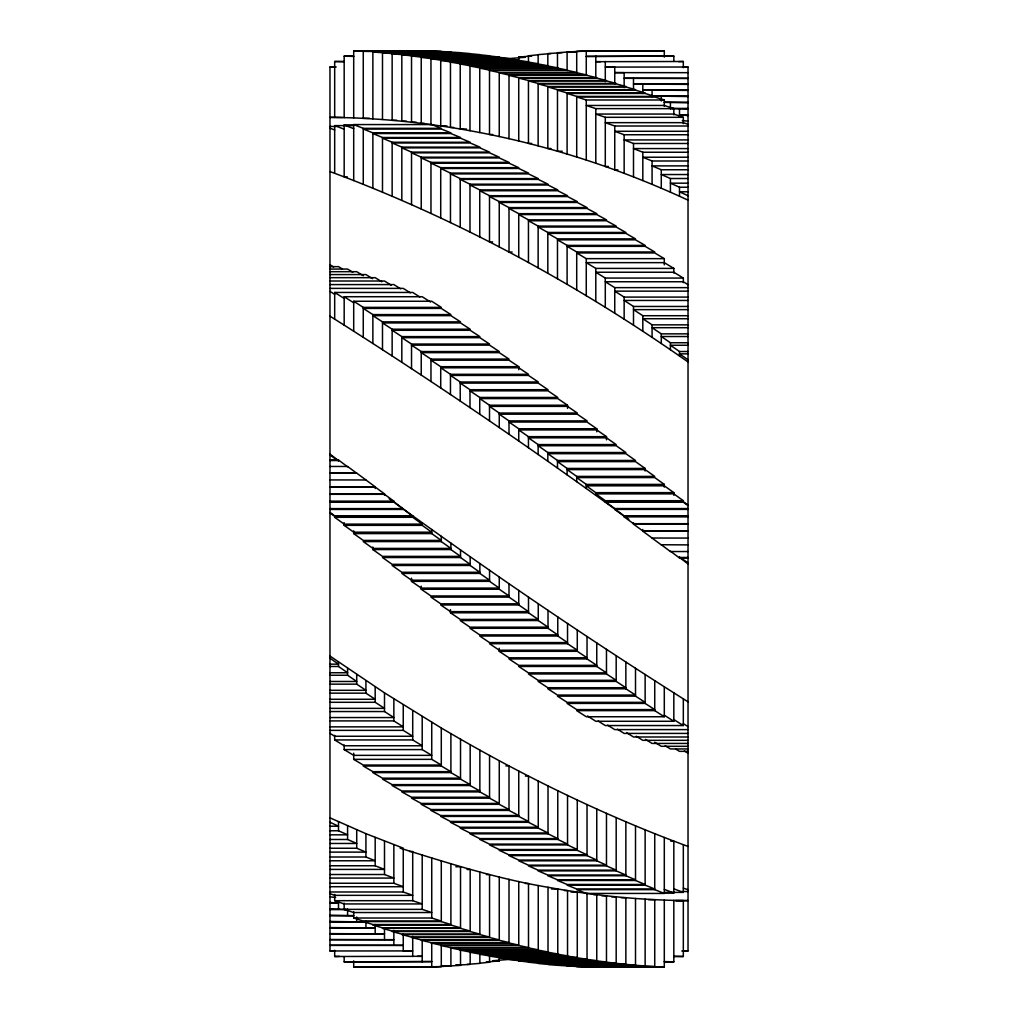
<?xml version="1.0" encoding="UTF-8"?>
<svg xmlns="http://www.w3.org/2000/svg" width="1018" height="1018" viewBox="0 0 1018 1018"><rect width="100%" height="100%" fill="white"/><g stroke="black" fill="none" stroke-linecap="round" stroke-linejoin="round"><path stroke-width="1.5" d="M509 58.56L499.265 57.313L421.236 57.313L430.97 58.56L509 58.56L524.97 57.313M509 959.44L518.735 960.687L596.764 960.687L587.03 959.44L509 959.44L493.03 960.687M518.747 60.393L440.718 60.393L450.465 61.869L528.495 61.869L518.747 60.393L518.735 57.11L531.574 55.977M499.253 957.607L577.282 957.607L567.535 956.131L489.505 956.131L499.253 957.607L499.265 960.89L486.426 962.023M528.444 62.289L528.444 55.799L538.14 54.781M479.86 963.219L489.556 962.201L489.556 955.711M664.296 57.135L664.296 50.9L586.266 50.9L557.482 52.694L557.482 68.702M460.518 949.298L460.518 965.306L431.734 967.1L353.704 967.1L353.704 960.865M664.296 50.9L576.71 51.32L576.71 73.194M353.704 967.1L441.29 966.68L441.29 944.806M673.827 56.13L586.266 56.423L673.827 56.13L673.827 60.864M344.173 961.87L431.734 961.577L344.173 961.87L344.173 957.136M683.32 67.722L683.32 61.5L595.797 61.691L600.48 61.691M678.573 61.602L683.32 61.5M334.68 950.278L334.68 956.5L339.427 956.398M334.68 956.5L422.203 956.309L417.52 956.309M683.32 67.086L688.028 67.048M329.972 950.952L334.68 950.914M688.028 200.164C583.352 151.453 469.171 122.478 353.704 117.91L353.704 50.9L431.734 50.9L460.518 52.694L382.488 52.809L392.146 53.585L470.176 53.738L479.86 54.628M441.29 51.396L353.704 50.9M372.868 118.864L372.868 51.931L450.898 51.931L363.261 51.396L363.261 118.33L369.509 118.33M567.102 51.931L576.468 51.931L567.102 52.033L567.102 70.687M562.165 52.694L547.824 53.585L547.824 66.412M550.942 53.585L538.14 54.628L538.14 64.274M392.146 53.738L401.817 54.628L479.86 54.781L489.556 55.799L411.526 55.799L401.817 54.781M528.444 55.799L531.574 55.799M353.704 117.91L344.173 117.617L344.173 56.13L353.539 56.13M421.236 57.11L499.265 57.11L489.556 55.977L411.526 55.977L421.236 57.11L421.236 123.318L424.353 123.318M518.735 57.11L524.97 57.11M440.718 60.138L518.747 60.138L509 58.777L430.97 58.777L440.718 60.138L440.718 125.927L446.953 125.927M344.173 117.617L334.68 117.439L334.68 61.5L344.046 61.5M460.225 63.727L538.255 63.727L528.495 62.136L450.465 62.136L460.225 63.727L460.225 129.006L466.46 129.006M469.985 65.725L548.015 65.725L538.255 64.007L460.225 64.007L469.985 65.725L469.985 130.724M336.207 67.023L329.972 67.023L329.972 950.977L412.71 950.914L403.255 950.977L403.255 933.671M479.745 67.85L557.775 67.85L548.015 66.03L469.985 66.03L479.745 67.85L479.745 132.544M489.505 70.115L567.535 70.115L557.775 68.168L479.745 68.168L489.505 70.115L489.505 134.491L492.623 134.491M499.253 72.507L577.282 72.507L567.535 70.458L489.505 70.458L499.253 72.507L499.253 136.539M688.028 72.672L614.745 72.622L624.149 72.672L624.149 87.675M509 75.039L587.03 75.039L577.282 72.876L499.253 72.876L509 75.039L509 138.715M518.735 77.712L596.764 77.712L587.03 75.421L509 75.421L518.735 77.712L518.735 140.993M688.028 78.284L624.149 78.284L688.028 78.462M528.444 80.498L606.474 80.498L596.764 78.106L518.735 78.106L528.444 80.498L528.444 143.385L531.574 143.385M538.14 83.425L616.183 83.425L606.474 80.918L528.444 80.918L538.14 83.425L538.14 145.892M688.028 84.074L633.501 84.074L688.028 84.379M547.824 86.479L625.854 86.479L616.183 83.87L538.14 83.87L547.824 86.479L547.824 148.501L550.942 148.501M557.482 89.66L635.512 89.66L625.854 86.937L547.824 86.937L557.482 89.66L557.482 151.237L562.165 151.237M688.028 89.991L642.816 89.991L688.028 90.411M567.102 92.969L645.132 92.969L635.512 90.144L557.482 90.144L567.102 92.969L567.102 154.062M688.028 96.023L652.08 96.023L688.028 96.557M576.71 96.417L654.739 96.417L645.132 93.465L567.102 93.465L576.71 96.417L576.71 157.014M664.296 99.98L654.739 96.926L576.71 96.926L586.266 99.98L664.296 99.98L664.296 106.305M664.423 102.156L688.028 102.156M664.321 102.373L688.028 102.818M670.417 108.404L688.028 108.404M673.827 108.633L664.296 105.465L586.266 105.465L595.797 108.633L673.827 108.633L673.827 114.869M671.931 108.532L688.028 109.18M688.028 114.741L679.502 114.741L688.028 115.594M683.32 117.312L673.827 114.054L595.797 114.054L605.29 117.312L683.32 117.312L683.32 123.649M342.481 117.439L329.972 117.375L334.68 117.439M396.829 120.289L392.146 120.289L392.146 53.585M406.5 121.18L401.817 121.18L401.817 54.628M416.209 122.198L411.526 122.198L411.526 55.799M353.704 124.565L431.734 124.565L441.29 128.344L363.261 128.344L353.704 124.565L353.704 180.555C472.021 227.014 584.039 288.972 688.028 361.95M353.704 180.555L344.173 176.877L344.173 124.985L353.539 124.985M347.291 176.877L344.173 176.877L334.68 173.314L334.68 125.608L353.399 125.608M688.028 124.323L683.32 122.656L605.29 122.656L614.745 126.016L688.028 126.016M329.972 126.461L336.207 126.461M453.583 127.415L450.465 127.415L450.465 61.869M688.028 131.284L614.745 131.284L624.149 134.745L688.028 134.745M372.868 132.874L450.898 132.874L441.29 128.993L363.261 128.993L372.868 132.874L372.868 188.203M382.488 137.506L460.518 137.506L450.898 133.536L372.868 133.536L382.488 137.506L382.488 192.173M688.028 139.924L624.149 139.924L633.501 143.487L688.028 143.487M392.146 142.266L470.176 142.266L460.518 138.206L382.488 138.206L392.146 142.266L392.146 196.232M401.817 147.126L479.86 147.126L470.176 142.965L392.146 142.965L401.817 147.126L401.817 200.393M688.028 148.577L633.501 148.577L642.816 152.242L688.028 152.242M411.526 152.115L489.556 152.115L479.86 147.852L401.817 147.852L411.526 152.115L411.526 204.643M421.236 157.192L499.265 157.192L489.556 152.84L411.526 152.84L421.236 157.192L421.236 208.995M688.028 157.23L642.816 157.23L652.08 160.997L688.028 160.997M430.97 162.384L509 162.384L499.265 157.943L421.236 157.943L430.97 162.384L430.97 213.436M688.028 165.883L652.08 165.883L661.28 169.751L688.028 169.751M608.408 166.481L605.29 166.481L605.29 117.312M440.718 167.677L518.747 167.677L509 163.16L430.97 163.16L440.718 167.677L440.718 217.967M617.862 169.841L614.745 169.841L614.745 126.016M450.465 173.085L528.495 173.085L518.747 168.466L440.718 168.466L450.465 173.085L450.465 222.586M688.028 174.536L661.28 174.536L670.417 178.506L688.028 178.506M460.225 178.595L538.255 178.595L528.495 173.887L450.465 173.887L460.225 178.595L460.225 227.294M688.028 183.176L670.417 183.176L679.502 187.236L688.028 187.236M469.985 184.194L548.015 184.194L538.255 179.397L460.225 179.397L469.985 184.194L469.985 232.079M479.745 189.895L557.775 189.895L548.015 185.022L469.985 185.022L479.745 189.895L479.745 236.952M688.028 191.791L679.502 191.791L688.028 195.723M489.505 195.698L567.535 195.698L557.775 190.735L479.745 190.735L489.505 195.698L489.505 241.915L492.623 241.915M499.253 201.589L577.282 201.589L567.535 196.55L489.505 196.55L499.253 201.589L499.253 246.954M509 207.583L587.03 207.583L577.282 202.467L499.253 202.467L509 207.583L509 252.07L512.118 252.07M518.735 213.665L596.764 213.665L587.03 208.474L509 208.474L518.735 213.665L518.735 257.261M528.444 219.837L606.474 219.837L596.764 214.569L518.735 214.569L528.444 219.837L528.444 262.542M538.14 226.098L616.183 226.098L606.474 220.753L528.444 220.753L538.14 226.098L538.14 267.887M547.824 232.448L625.854 232.448L616.183 227.027L538.14 227.027L547.824 232.448L547.824 273.308M557.482 238.874L635.512 238.874L625.854 233.376L547.824 233.376L557.482 238.874L557.482 278.805M567.102 245.389L645.132 245.389L635.512 239.828L557.482 239.828L567.102 245.389L567.102 284.378M576.71 251.98L654.739 251.98L645.132 246.343L567.102 246.343L576.71 251.98L576.71 290.003M664.296 258.648L654.739 252.948L576.71 252.948L586.266 258.648L664.296 258.648L664.296 264.82M329.972 266.652L338.498 266.652L342.392 269.007M673.827 268.408L664.296 262.644L586.266 262.644L595.797 268.408L673.827 268.408L673.827 273.129M329.972 269.057L347.583 269.057L352.801 272.239M329.972 271.691L356.72 271.691L363.299 275.725M329.972 274.567L365.92 274.567L372.537 278.639M329.972 277.672L375.184 277.672L381.826 281.782M683.32 278.067L673.827 272.239L595.797 272.239L605.29 278.067L683.32 278.067L683.32 282.686M329.972 281.006L384.499 281.006L391.179 285.167M329.972 284.582L393.851 284.582L400.57 288.794M688.028 284.671L683.32 281.744L605.29 281.744L614.745 287.636L688.028 287.636M329.972 288.387L403.255 288.387L410.343 292.853M688.028 291.148L614.745 291.148L624.149 297.091L688.028 297.091M622.978 514.981C529.004 446.647 432.904 381.203 334.68 319.13L334.68 292.446L412.71 292.446L419.823 296.951M344.173 325.136L344.173 296.722L422.203 296.722L430.538 302.028M688.028 300.45L624.149 300.45L633.501 306.456L688.028 306.456M353.704 301.252L431.734 301.252L441.29 307.372L363.261 307.372L353.704 301.252L353.704 331.206M688.028 309.637L633.501 309.637L642.816 315.707L688.028 315.707M372.868 314.587L450.898 314.587L441.29 308.416L363.261 308.416L372.868 314.587L372.868 343.486M688.028 318.723L642.816 318.723L652.08 324.844L688.028 324.844M382.488 321.866L460.518 321.866L450.898 315.656L372.868 315.656L382.488 321.866L382.488 349.708M688.028 327.694L652.08 327.694L661.28 333.853L688.028 333.853M392.146 329.208L470.176 329.208L460.518 322.935L382.488 322.935L392.146 329.208L392.146 355.982M401.817 336.602L479.86 336.602L470.176 330.29L392.146 330.29L401.817 336.602L401.817 362.293M688.028 336.525L661.28 336.525L670.417 342.748L688.028 342.748M411.526 344.046L489.556 344.046L479.86 337.683L401.817 337.683L411.526 344.046L411.526 368.656M688.028 345.255L670.417 345.255L679.502 351.515L688.028 351.515M421.236 351.541L499.265 351.541L489.556 345.14L411.526 345.14L421.236 351.541L421.236 375.057M688.028 353.844L679.502 353.844L688.028 359.812M430.97 359.087L509 359.087L499.265 352.648L421.236 352.648L430.97 359.087L430.97 381.495M518.747 366.684L509 360.194L430.97 360.194L440.718 366.684L518.747 366.684L518.747 369.725M450.465 374.306L528.495 374.306L518.747 367.791L440.718 367.791L450.465 374.306L450.465 394.5M460.225 381.992L538.255 381.992L528.495 375.426L450.465 375.426L460.225 381.992L460.225 401.054M469.985 389.703L548.015 389.703L538.255 383.112L460.225 383.112L469.985 389.703L469.985 407.645M479.745 397.453L557.775 397.453L548.015 390.836L469.985 390.836L479.745 397.453L479.745 414.262M567.535 405.228L557.775 398.585L479.745 398.585L489.505 405.228L567.535 405.228L567.535 408.371M499.253 413.041L577.282 413.041L567.535 406.373L489.505 406.373L499.253 413.041L499.253 427.573M509 420.892L587.03 420.892L577.282 414.186L499.253 414.186L509 420.892L509 434.279M596.764 428.756L587.03 422.037L509 422.037L518.735 428.756L596.764 428.756L596.764 431.823M606.474 436.658L596.764 429.914L518.735 429.914L528.444 436.658L606.474 436.658L606.474 439.827M538.14 444.573L616.183 444.573L606.474 437.816L528.444 437.816L538.14 444.573L538.14 454.499M547.824 452.514L625.854 452.514L616.183 445.731L538.14 445.731L547.824 452.514L547.824 461.269M329.972 460.009L338.498 460.009L347.583 466.791M557.482 460.467L635.512 460.467L625.854 453.672L547.824 453.672L557.482 460.467L557.482 468.064M329.972 460.543L338.498 460.543L329.972 454.13M329.972 466.46L347.583 466.46L356.72 473.255L329.972 473.255M645.132 468.433L635.512 461.625L557.482 461.625L567.102 468.433L645.132 468.433L645.132 471.003M329.972 473.115L356.72 473.115L365.92 479.923M576.71 476.411L654.739 476.411L645.132 469.603L567.102 469.603L576.71 476.411L576.71 481.679M329.972 479.923L365.92 479.974L375.184 486.795L375.184 488.5M664.296 484.403L654.739 477.582L576.71 477.582L586.266 484.403L664.296 484.403L664.296 487.138M329.972 486.795L375.184 486.795M329.972 487.037L375.184 487.037L384.499 493.87L384.499 495.333M673.827 492.648L664.296 485.815L586.266 485.815L595.797 492.648L673.827 492.648L673.827 495.333M329.972 493.87L384.499 493.87M329.972 494.303L384.499 494.303L393.851 501.136L393.851 502.167L329.972 502.167M683.32 500.703L673.827 493.87L595.797 493.87L605.29 500.703L683.32 500.703L683.32 502.167L688.028 505.564M329.972 501.136L393.851 501.136M329.972 501.772L393.851 501.772L412.71 516.279L334.68 516.279L329.972 512.868M683.32 502.167L605.29 502.167L605.29 500.703M329.972 508.606L403.255 508.606M688.028 505.132L683.32 501.721L605.29 501.721L614.745 508.555L688.028 508.555M329.972 509.445L403.255 509.445M614.745 508.555L614.745 509.394L688.028 509.394M329.972 512.436L334.68 515.833L412.71 515.833C502.561 580.604 594.308 642.778 688.028 701.822M688.028 515.833L624.149 515.833L624.149 516.864L633.501 523.697L688.028 523.697M688.028 516.228L624.149 516.228L614.745 509.394M624.149 516.864L688.028 516.864M334.68 517.297L412.71 517.297L422.203 524.13L344.173 524.13L334.68 517.297L334.68 515.833M633.501 522.667L633.501 524.13L688.028 524.13M344.173 525.352L422.203 525.352L431.734 532.185L353.704 532.185L344.173 525.352L344.173 522.667M688.028 530.963L642.816 530.963L633.501 524.13M642.816 529.5L642.816 531.205L688.028 531.205M353.704 533.597L431.734 533.597L441.29 540.418L363.261 540.418L353.704 533.597L353.704 530.862M688.028 538.077L652.08 538.026L642.816 531.205M441.29 541.589L363.261 541.589L372.868 548.397L450.898 548.397L441.29 541.589L441.29 536.321M688.028 544.885L661.28 544.745L670.417 551.54L688.028 551.54M372.868 549.567L450.898 549.567L460.518 556.375L382.488 556.375L372.868 549.567L372.868 546.997M460.518 557.533L382.488 557.533L392.146 564.328L470.176 564.328L460.518 557.533L460.518 549.936M688.028 557.457L679.502 557.457L688.028 563.87M670.417 551.209L679.502 557.991L688.028 557.991M470.176 565.486L392.146 565.486L401.817 572.269L479.86 572.269L470.176 565.486L470.176 556.731M479.86 573.427L401.817 573.427L411.526 580.184L489.556 580.184L479.86 573.427L479.86 563.501M411.526 581.342L489.556 581.342L499.265 588.086L421.236 588.086L411.526 581.342L411.526 578.173M421.236 589.244L499.265 589.244L509 595.963L430.97 595.963L421.236 589.244L421.236 586.177M509 597.108L430.97 597.108L440.718 603.814L518.747 603.814L509 597.108L509 583.721M518.747 604.959L440.718 604.959L450.465 611.627L528.495 611.627L518.747 604.959L518.747 590.427M450.465 612.772L528.495 612.772L538.255 619.415L460.225 619.415L450.465 612.772L450.465 609.629M538.255 620.547L460.225 620.547L469.985 627.164L548.015 627.164L538.255 620.547L538.255 603.738M548.015 628.297L469.985 628.297L479.745 634.888L557.775 634.888L548.015 628.297L548.015 610.355M557.775 636.008L479.745 636.008L489.505 642.574L567.535 642.574L557.775 636.008L557.775 616.946M567.535 643.694L489.505 643.694L499.253 650.209L577.282 650.209L567.535 643.694L567.535 623.5M499.253 651.316L577.282 651.316L587.03 657.806L509 657.806L499.253 651.316L499.253 648.275M587.03 658.913L509 658.913L518.735 665.352L596.764 665.352L587.03 658.913L587.03 636.505M329.972 664.156L338.498 664.156L329.972 658.188M329.972 666.485L338.498 666.485L347.583 672.745L329.972 672.745M596.764 666.459L518.735 666.459L528.444 672.86L606.474 672.86L596.764 666.459L596.764 642.943M606.474 673.954L528.444 673.954L538.14 680.317L616.183 680.317L606.474 673.954L606.474 649.344M329.972 675.252L347.583 675.252L356.72 681.475L329.972 681.475M616.183 681.398L538.14 681.398L547.824 687.71L625.854 687.71L616.183 681.398L616.183 655.707M329.972 684.147L356.72 684.147L365.92 690.306L329.972 690.306M625.854 688.792L547.824 688.792L557.482 695.065L635.512 695.065L625.854 688.792L625.854 662.018M329.972 693.156L365.92 693.156L375.184 699.277L329.972 699.277M635.512 696.134L557.482 696.134L567.102 702.344L645.132 702.344L635.512 696.134L635.512 668.292M329.972 702.293L375.184 702.293L384.499 708.363L329.972 708.363M645.132 703.413L567.102 703.413L576.71 709.584L654.739 709.584L645.132 703.413L645.132 674.514M664.296 716.748L654.739 710.628L576.71 710.628L586.266 716.748L664.296 716.748L664.296 686.794M329.972 711.544L384.499 711.544L393.851 717.55L329.972 717.55M329.972 720.909L393.851 720.909L403.255 726.852L329.972 726.852M673.827 692.864L673.827 721.278L595.797 721.278L587.462 715.972M683.32 698.87L683.32 725.554L605.29 725.554L598.177 721.049M688.028 729.613L614.745 729.613L607.657 725.147M329.972 730.364L403.255 730.364L412.71 736.256L334.68 736.256L329.972 733.329M688.028 733.418L624.149 733.418L617.43 729.206M688.028 736.994L633.501 736.994L626.821 732.833M334.68 739.933L412.71 739.933L422.203 745.761L344.173 745.761L334.68 739.933L334.68 735.314M688.028 740.328L642.816 740.328L636.174 736.218M688.028 743.433L652.08 743.433L645.463 739.361M688.028 746.309L661.28 746.309L654.701 742.275M688.028 748.943L670.417 748.943L665.199 745.761M344.173 749.592L422.203 749.592L431.734 755.356L353.704 755.356L344.173 749.592L344.173 744.871M688.028 751.348L679.502 751.348L675.608 748.994M353.704 759.352L431.734 759.352L441.29 765.052L363.261 765.052L353.704 759.352L353.704 753.18M441.29 766.02L363.261 766.02L372.868 771.657L450.898 771.657L441.29 766.02L441.29 727.997L384.499 692.864L329.972 656.05M505.882 765.93L509 765.93C566.873 796.547 626.554 823.829 688.028 846.416M450.898 772.611L372.868 772.611L382.488 778.172L460.518 778.172L450.898 772.611L450.898 733.622L441.29 727.997M525.377 776.085L528.495 776.085L528.495 822.302L538.255 827.265L460.225 827.265L450.465 822.302L528.495 822.302M460.518 779.126L382.488 779.126L392.146 784.624L470.176 784.624L460.518 779.126L460.518 739.195L450.898 733.622M470.176 785.552L392.146 785.552L401.817 790.973L479.86 790.973L470.176 785.552L470.176 744.692L460.518 739.195M479.86 791.902L401.817 791.902L411.526 797.247L489.556 797.247L479.86 791.902L479.86 750.113L470.176 744.692M489.556 798.163L411.526 798.163L421.236 803.431L499.265 803.431L489.556 798.163L489.556 755.458L479.86 750.113M499.265 804.335L421.236 804.335L430.97 809.526L509 809.526L499.265 804.335L499.265 760.739L489.556 755.458M509 810.417L430.97 810.417L440.718 815.533L518.747 815.533L509 810.417L509 765.93L499.265 760.739M518.747 816.411L440.718 816.411L450.465 821.45L528.495 821.45L518.747 816.411L518.747 771.046M329.972 826.209L338.498 826.209L329.972 822.277M538.255 828.105L460.225 828.105L469.985 832.979L548.015 832.979L538.255 828.105L538.255 781.048M329.972 830.764L338.498 830.764L347.583 834.824L329.972 834.824M548.015 833.806L469.985 833.806L479.745 838.603L557.775 838.603L548.015 833.806L548.015 785.921M329.972 839.494L347.583 839.494L356.72 843.464L329.972 843.464M557.775 839.405L479.745 839.405L489.505 844.113L567.535 844.113L557.775 839.405L557.775 790.706M670.709 841.122L673.827 841.122L673.827 893.015L664.461 893.015M567.535 844.915L489.505 844.915L499.253 849.534L577.282 849.534L567.535 844.915L567.535 795.414M400.138 848.159C448.556 863.213 497.624 878.878 548.015 887.276C594.207 895.624 641.086 900.306 688.028 900.599L675.558 900.625L683.32 900.561L683.32 956.5L673.954 956.5M329.972 848.249L356.72 848.249L365.92 852.117L329.972 852.117M577.282 850.323L499.253 850.323L509 854.84L587.03 854.84L577.282 850.323L577.282 800.033M409.592 851.519L412.71 851.519L412.71 900.688L422.203 903.946L344.173 903.946L334.68 900.688L334.68 894.351M587.03 855.616L509 855.616L518.735 860.057L596.764 860.057L587.03 855.616L587.03 804.564M329.972 857.003L365.92 857.003L375.184 860.77L329.972 860.77M596.764 860.808L518.735 860.808L528.444 865.16L606.474 865.16L596.764 860.808L596.764 809.005M329.972 865.758L375.184 865.758L384.499 869.423L329.972 869.423M606.474 865.885L528.444 865.885L538.14 870.148L616.183 870.148L606.474 865.885L606.474 813.357M455.835 866.763L460.518 866.763L460.518 928.34L470.176 931.063L392.146 931.063L382.488 928.34L460.518 928.34M467.058 869.499L470.176 869.499L470.176 931.521L479.86 934.13L401.817 934.13L392.146 931.521L470.176 931.521M616.183 870.874L538.14 870.874L547.824 875.035L625.854 875.035L616.183 870.874L616.183 817.607M329.972 874.513L384.499 874.513L393.851 878.076L329.972 878.076M486.426 874.615L489.556 874.615L489.556 937.502L499.265 939.894L421.236 939.894L411.526 937.502L489.556 937.502M625.854 875.735L547.824 875.735L557.482 879.794L635.512 879.794L625.854 875.735L625.854 821.768M635.512 880.494L557.482 880.494L567.102 884.464L645.132 884.464L635.512 880.494L635.512 825.827M329.972 883.255L393.851 883.255L403.255 886.716L329.972 886.716M525.377 883.509L528.495 883.509L528.495 947.885L538.255 949.832L460.225 949.832L450.465 947.885L528.495 947.885M645.132 885.126L567.102 885.126L576.71 889.007L654.739 889.007L645.132 885.126L645.132 829.797M551.54 888.994L557.775 888.994L557.775 954.273L567.535 955.864L489.505 955.864L479.745 954.273L557.775 954.273M664.296 893.435L654.739 889.656L576.71 889.656L586.266 893.435L664.296 893.435L664.296 837.445M564.417 890.585L567.535 890.585L567.535 956.131M681.793 891.539L688.028 891.539M329.972 891.984L403.255 891.984L412.71 895.344L334.68 895.344L329.972 893.677M571.047 892.073L577.282 892.073L577.282 957.862L587.03 959.223L509 959.223L499.253 957.862L577.282 957.862M664.601 892.392L683.32 892.392L683.32 844.685M593.647 894.682L596.764 894.682L596.764 960.89L606.474 962.023L528.444 962.023L518.735 960.89L596.764 960.89M601.791 895.802L606.474 895.802L606.474 962.201L616.183 963.219L538.14 963.219L528.444 962.201L606.474 962.201M611.5 896.82L616.183 896.82L616.183 963.372L625.854 964.262L547.824 964.415L557.482 965.191L635.512 965.191L625.854 964.415L625.854 897.711L621.171 897.711M648.491 899.67L654.739 899.67L654.739 966.68L664.296 967.1L664.296 900.09M334.68 900.688L412.71 900.688M329.972 903.259L338.498 903.259L329.972 902.406M329.972 908.82L346.069 909.468M344.173 909.367L422.203 909.367L431.734 912.535L353.704 912.535L344.173 909.367L344.173 903.131M329.972 909.596L347.583 909.596M329.972 915.182L353.679 915.627M329.972 915.844L353.577 915.844M353.704 918.02L431.734 918.02L441.29 921.074L363.261 921.074L353.704 918.02L353.704 911.695M329.972 921.443L365.92 921.977L329.972 921.977M441.29 921.583L363.261 921.583L372.868 924.535L450.898 924.535L441.29 921.583L441.29 860.986M450.898 925.031L372.868 925.031L382.488 927.856L460.518 927.856L450.898 925.031L450.898 863.938M329.972 927.589L375.184 928.009L329.972 928.009M329.972 933.621L384.499 933.926L329.972 933.926M479.86 934.575L401.817 934.575L411.526 937.082L489.556 937.082L479.86 934.575L479.86 872.108M329.972 939.538L393.851 939.716L329.972 939.716M499.265 940.288L421.236 940.288L430.97 942.579L509 942.579L499.265 940.288L499.265 877.007M509 942.961L430.97 942.961L440.718 945.124L518.747 945.124L509 942.961L509 879.285M393.851 945.328L329.972 945.328L403.255 945.378L393.851 945.328L393.851 930.325M518.747 945.493L440.718 945.493L450.465 947.542L528.495 947.542L518.747 945.493L518.747 881.461M538.255 950.15L460.225 950.15L469.985 951.97L548.015 951.97L538.255 950.15L538.255 885.456M681.793 950.977L688.028 950.977L688.028 67.023L605.29 67.086L614.745 67.023L614.745 84.329M548.015 952.275L469.985 952.275L479.745 953.993L557.775 953.993L548.015 952.275L548.015 887.276M493.03 960.89L499.265 960.89M664.461 961.87L673.827 961.87L673.827 900.383M486.426 962.201L489.556 962.201M616.183 963.372L538.14 963.372L547.824 964.262M467.058 964.415L479.86 963.372L479.86 953.726M455.835 965.191L470.176 964.415L470.176 951.588M455.835 965.306L460.518 965.306M576.71 966.68L654.739 966.604L635.512 965.306L557.482 965.306L586.266 967.1L664.296 967.1M441.532 966.069L450.898 965.967L450.898 947.313M567.102 966.069L645.132 965.967L645.132 899.136M329.972 67.048L334.68 67.086M683.32 950.914L688.028 950.952M334.68 61.5L344.173 61.691M673.827 956.309L683.32 956.5M344.173 56.13L353.704 56.423M664.296 961.577L673.827 961.87M372.868 52.033L382.488 52.694L382.488 119.513M460.518 52.809L470.176 53.585M682.34 120.569L688.028 121.142M329.972 896.858L335.66 897.431M329.972 128.204L334.68 129.922M329.972 171.584L334.68 173.314M683.32 888.078L688.028 889.796M329.972 817.836L365.92 833.678L403.255 848.159L403.255 891.984M334.68 125.608L344.173 129.184M673.827 888.816L683.32 892.392M344.173 124.985L353.704 128.65M664.296 889.35L673.827 893.015M329.972 264.782L333.624 266.983M684.376 751.017L688.028 753.218M329.972 291.377L334.68 294.342M329.972 316.178L334.68 319.13M683.32 723.658L688.028 726.623M334.68 292.446L344.173 298.452M673.827 719.548L683.32 725.554M344.173 296.722L353.704 302.791M664.296 715.209L673.827 721.278M395.022 503.019L412.71 515.833L412.71 517.297M626.49 517.538L628.831 519.256M389.169 498.744L391.51 500.462M652.08 538.077L661.28 544.885M680.724 557.648L688.028 563.132M329.972 454.868L337.276 460.352M679.502 109.18L679.502 117.121M679.502 187.236L679.502 196.232M679.502 351.515L679.502 355.982M679.502 556.731L679.502 557.991M670.417 102.818L670.417 108.888M670.417 178.506L670.417 192.173M670.417 342.748L670.417 349.708M661.28 96.557L661.28 101.011M661.28 169.751L661.28 188.203M661.28 333.853L661.28 343.486M654.739 680.673L654.739 710.628M654.739 833.678L654.739 889.656M652.08 90.411L652.08 96.608M652.08 160.997L652.08 184.322M652.08 324.844L652.08 337.327M642.816 84.379L642.816 93.516M642.816 152.242L642.816 180.555M642.816 315.707L642.816 331.206M635.512 898.487L635.512 965.306M633.501 78.462L633.501 90.169M633.501 143.487L633.501 176.877M633.501 306.456L633.501 325.136M624.149 134.745L624.149 173.314M624.149 297.091L624.149 319.13M614.745 287.636L614.745 313.188M605.29 61.5L605.29 81.707M605.29 278.067L605.29 307.296M595.797 56.13L595.797 78.195M595.797 108.633L595.797 163.211M595.797 268.408L595.797 301.468M595.797 492.648L595.797 495.333M587.03 893.435L587.03 959.44M586.266 50.9L586.266 75.345M586.266 99.98L586.266 160.055M586.266 258.648L586.266 295.704M586.266 484.403L586.266 488.5M577.282 630.015L577.282 651.316M567.102 468.433L567.102 474.872M528.444 436.658L528.444 447.742M528.495 597.095L528.495 612.772M518.735 428.756L518.735 440.998M499.265 577.002L499.265 589.244M489.505 405.228L489.505 420.905M489.556 570.258L489.556 581.342M450.898 543.128L450.898 549.567M440.718 366.684L440.718 387.985M431.734 529.5L431.734 533.597M431.734 722.296L431.734 759.352M431.734 857.945L431.734 918.02M431.734 942.655L431.734 967.1M430.97 58.56L430.97 124.565M422.203 522.667L422.203 525.352M422.203 716.532L422.203 749.592M422.203 854.789L422.203 909.367M422.203 939.805L422.203 961.87M412.71 710.704L412.71 739.933M412.71 936.293L412.71 956.5M403.255 704.812L403.255 730.364M393.851 698.87L393.851 720.909M393.851 844.685L393.851 883.255M384.499 692.864L384.499 711.544M384.499 841.122L384.499 874.513M384.499 927.831L384.499 939.538M375.184 686.794L375.184 702.293M375.184 837.445L375.184 865.758M375.184 924.484L375.184 933.621M365.92 680.673L365.92 693.156M365.92 833.678L365.92 857.003M365.92 921.392L365.92 927.589M363.261 128.344L363.261 184.322M363.261 307.372L363.261 337.327M356.72 674.514L356.72 684.147M356.72 829.797L356.72 848.249M356.72 916.989L356.72 921.443M347.583 668.292L347.583 675.252M347.583 825.827L347.583 839.494M347.583 909.112L347.583 915.182M338.498 460.009L338.498 461.269M338.498 662.018L338.498 666.485M338.498 821.768L338.498 830.764M338.498 900.879L338.498 908.82"/></g></svg>
